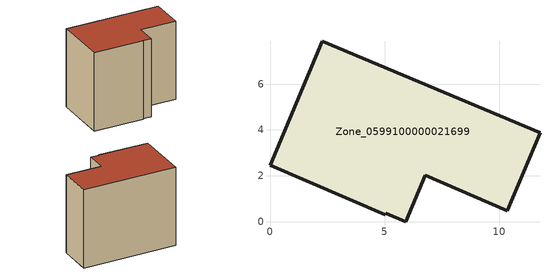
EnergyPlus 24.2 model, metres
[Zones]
Zone_0599100000021699
 floor ground (C_G): 5.03,0.3 0,2.46 2.28,7.86 11.78,3.88 10.35,0.48 6.78,2.01 5.93,0 5.06,0.37 z0
 wall outside (C_F): 0,2.46 5.03,0.3 5.06,0.37 5.93,0 6.78,2.01 10.35,0.48 11.78,3.88 2.28,7.86 0,2.46 z0:8.66
 roof outside (C_R): 11.78,3.88 2.28,7.86 0,2.46 5.03,0.3 5.06,0.37 5.93,0 6.78,2.01 10.35,0.48 z8.66
[BUILDING]
Pand.0599100000021699: North Axis=0; Terrain=City; Loads Convergence Tolerance Value=0.04; Temperature Convergence Tolerance Value=0.4; Solar Distribution=FullExterior; Maximum Number of Warmup Days=25; Minimum Number of Warmup Days=1
[Site:Location]
Rotterdam.The.Hague.AP_ZH_NLD Design_Conditions: Latitude=51.96; Longitude=4.45; Time Zone=1; Elevation=-4.5
[SITE:GROUNDTEMPERATURE:BUILDINGSURFACE]
18, 18, 18, 18, 18, 18, 18, 18, 18, 18, 18, 18
[MATERIAL] Thermal Absorptance=0.9; Solar Absorptance=0.7; Visible Absorptance=0.7
Name | Roughness | Thickness | Conductivity | Density | Specific Heat
G.TI.1946 | MediumSmooth | 0.15 | 1 | 540 | 1210
F.TI.1946 | Rough | 0.3 | 0.857143 | 1920 | 840
R.TI.1946 | MediumRough | 0.2 | 0.1 | 1500 | 1000
[CONSTRUCTION]
C_G: G.TI.1946
C_F: F.TI.1946
C_R: R.TI.1946
[ZONE]
Zone_0599100000021699: Type=1; Multiplier=1; Ceiling Height=Autocalculate; Volume=Autocalculate; Floor Area=autocalculate; Part of Total Floor Area=Yes
[ZONEINFILTRATION:DESIGNFLOWRATE]
Infil_Zone_0599100000021699: Zone or ZoneList or Space or SpaceList=Zone_0599100000021699; Schedule=AlwaysOn; Design Flow Rate Calculation Method=Flow/Area; Flow Rate per Floor Area=0.003; Constant Term Coefficient=1; Temperature Term Coefficient=0; Velocity Term Coefficient=0; Velocity Squared Term Coefficient=0
[HVACTEMPLATE:ZONE:IDEALLOADSAIRSYSTEM]
Zone_0599100000021699: Maximum Heating Supply Air Temperature=50; Minimum Cooling Supply Air Temperature=13; Maximum Heating Supply Air Humidity Ratio=0.0156; Minimum Cooling Supply Air Humidity Ratio=0.0077; Heating Limit=NoLimit; Cooling Limit=NoLimit; Dehumidification Control Type=ConstantSensibleHeatRatio; Cooling Sensible Heat Ratio=0.7; Dehumidification Setpoint=60; Humidification Control Type=None; Humidification Setpoint=30; Outdoor Air Method=None; Outdoor Air Flow Rate per Person=0.00944; Outdoor Air Flow Rate per Zone Floor Area=0; Outdoor Air Flow Rate per Zone=0; Demand Controlled Ventilation Type=None; Outdoor Air Economizer Type=NoEconomizer; Heat Recovery Type=None; Sensible Heat Recovery Effectiveness=0.7; Latent Heat Recovery Effectiveness=0.65
[ZONECONTROL:THERMOSTAT]
ThermostatControl_Zone_0599100000021699: Zone or ZoneList=Zone_0599100000021699; Control Type Schedule=DualSetpointControlType; Control 1=Thermostat_Zone_0599100000021699; Temperature Difference Between Cutout And Setpoint=0
[THERMOSTATSETPOINT:DUALSETPOINT]
Thermostat_Zone_0599100000021699: Heating Setpoint Temperature Schedule=HeatingSetpoint_Zone_0599100000021699; Cooling Setpoint Temperature Schedule=CoolingSetpoint_Zone_0599100000021699
[SCHEDULE:COMPACT]
HeatingSetpoint_Zone_0599100000021699: Through: 12/31, For: AllDays, Until: 24:00, 21
CoolingSetpoint_Zone_0599100000021699: Through: 12/31, For: AllDays, Until: 24:00, 24
DualSetpointControlType: Through: 12/31, For: AllDays, Until: 24:00, 4
AlwaysOn: Through: 12/31, For: AllDays, Until: 24:00, 1
